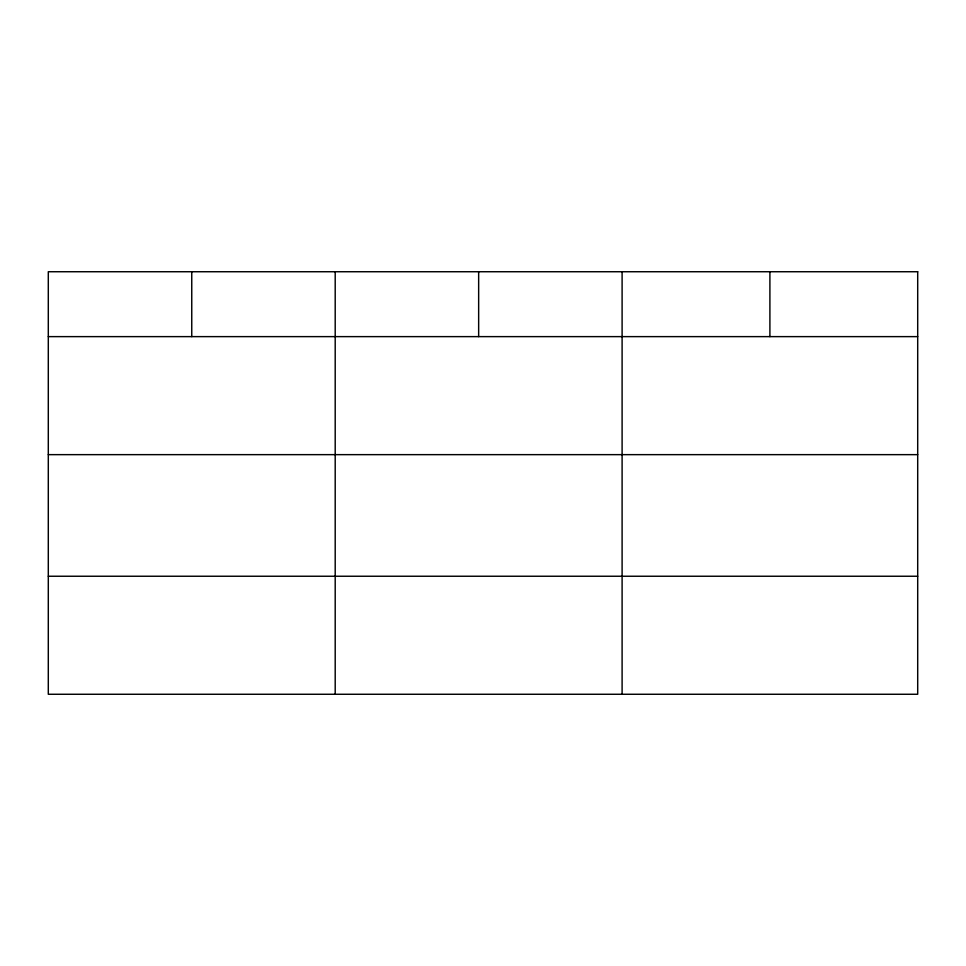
<?xml version="1.0" encoding="UTF-8"?>
<svg xmlns="http://www.w3.org/2000/svg" width="966" height="966" viewBox="0 0 966 966"><rect width="100%" height="100%" fill="white"/><g stroke="black" fill="none" stroke-linecap="round" stroke-linejoin="round"><path stroke-width="1.45" d="M48.3 336.627L917.7 336.627M48.3 454.648L917.7 454.648M48.3 576.243L917.7 576.243M769.902 271.736L769.902 336.627M622.104 271.736L622.104 694.264M478.653 271.736L478.653 336.627M335.202 271.736L335.202 694.264M191.751 271.736L191.751 336.627M917.7 271.736L48.3 271.736L48.3 694.264L917.7 694.264L917.7 271.736"/></g></svg>
